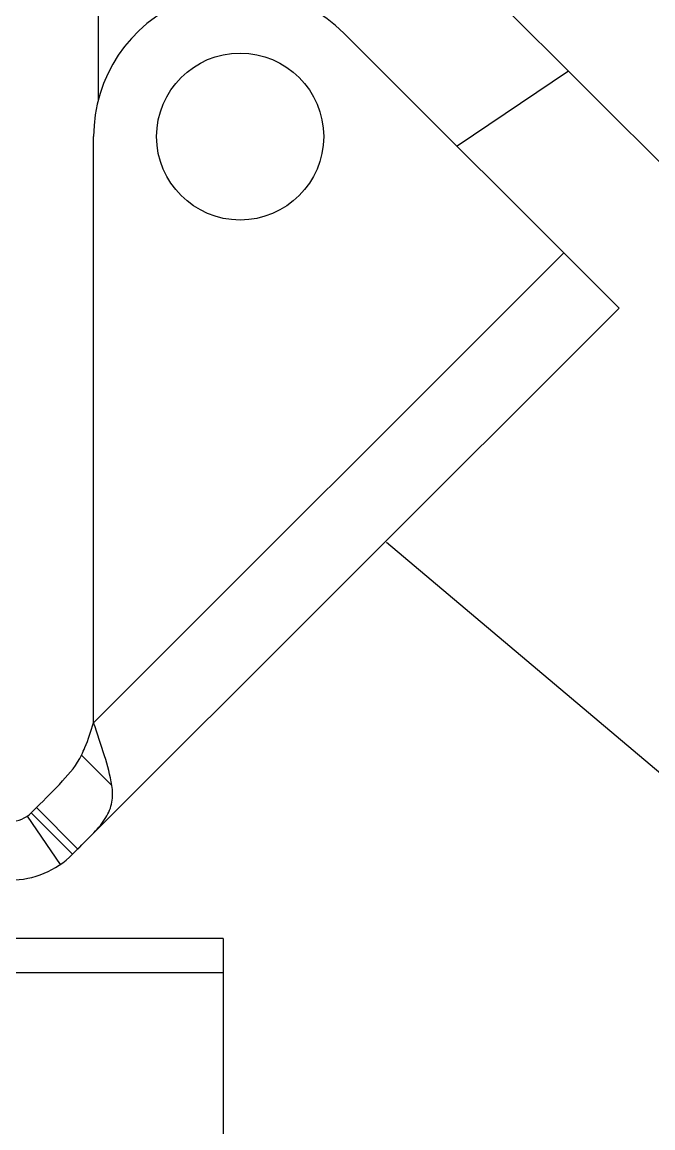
# Model space of a CAD drawing. Extents: x 27938 to 1042331, y -235042 to 1535213.
# Drawn here: x 731190 to 731718, y 752295 to 753222 of the extents above; entities that cross this region are included whole.
import ezdxf

# ---------------------------------------------------------------- set-up
doc = ezdxf.new("R2010")
doc.units = 0
doc.header["$LTSCALE"] = 1000
doc.header["$MEASUREMENT"] = 0
doc.styles.get("Standard").update_dxf_attribs({"font": 'gbenor.shx', "bigfont": 'gbcbig.shx'})
doc.dimstyles.get("Standard").update_dxf_attribs({"dimtxt": 0.18, "dimasz": 0.18, "dimexe": 0.18, "dimexo": 0.0625, "dimgap": 0.09, "dimtad": 0, "dimtih": 1, "dimtoh": 1, "dimdec": 4, "dimzin": 0, "dimdsep": 46, "dimtxsty": 'Standard', "dimcen": 0.09, "dimadec": 0, "dimazin": 0, "dimtfac": 1, "dimtdec": 4, "dimtofl": 0, "dimtmove": 0, "dimatfit": 3, "dimfxl": 1, "dimtolj": 1, "dimtzin": 0, "dimarcsym": 0})

msp = doc.modelspace()

# ---------------------------------------------------------------- linework, layer by layer
for p, q in [((731753.91, 753073.72), (731516.83, 753310.8)), ((731253.7, 753155.71), (731253.72, 753258.35)), ((731459.01, 753212.5), (731689.49, 752982.02)), ((731647.03, 753180.6), (731553.92, 753117.59)), ((731249.61, 752634.66), (731249.61, 753125.76)), ((731643.23, 753028.28), (731249.61, 752634.66)), ((731232.04, 752524.57), (731689.49, 752982.02)), ((731239.5, 752607.62), (731264.91, 752582.21)), ((731197.34, 752559.27), (731201.71, 752563.63)), ((731232.04, 752524.57), (731197.34, 752559.27)), ((731236.41, 752528.94), (731201.71, 752563.63)), ((731193.89, 752556.4), (731221.69, 752515.96)), ((731358.15, 752453.95), (731145.24, 752453.95)), ((731358.15, 752425.33), (731145.24, 752425.33))]:
    msp.add_line(p, q)
at = {"color": 7}
msp.add_line((731358.15, 752453.95), (731358.15, 751812.01), dxfattribs=at)
msp.add_circle((731372.27, 753125.76), 69.92)
for centre, radius, start, end in [((731372.27, 753125.76), 122.66, 45, 180), ((731180, 752576.61), 24.53, 270, 315), ((731180, 752576.61), 73.6, 270, 315)]:
    msp.add_arc(centre, radius, start, end)
for points, knots in [([(731239.5, 752607.62), (731240.52, 752609.73), (731244.41, 752618.55), (731247.37, 752627.73), (731249.61, 752634.66)], [0, 0, 0, 0, 0.243558, 1, 1, 1, 1]), ([(731264.91, 752582.21), (731263.53, 752590.58), (731258.69, 752608.22), (731252.78, 752625.44), (731249.61, 752634.66)], [0, 0, 0, 0, 0.46516, 1, 1, 1, 1]), ([(731201.71, 752563.63), (731209.09, 752571.01), (731222.86, 752584.48), (731235.61, 752599.56), (731239.5, 752607.62)], [0, 0, 0, 0, 0.53832, 1, 1, 1, 1]), ([(731236.41, 752528.94), (731240.93, 752533.47), (731249.33, 752541.72), (731260.15, 752554.17), (731265.95, 752568.05), (731265.67, 752577.59), (731264.91, 752582.21)], [0, 0, 0, 0, 0.30379, 0.559468, 0.777636, 1, 1, 1, 1])]:
    msp.add_open_spline(points, degree=3, knots=knots)

# ---------------------------------------------------------------- leaders
msp.add_leader([(731494.8, 752786.05), (732062.2, 752306.8)], dimstyle='Standard', override={"dimgap": 20})

doc.saveas('drawing.dxf')
